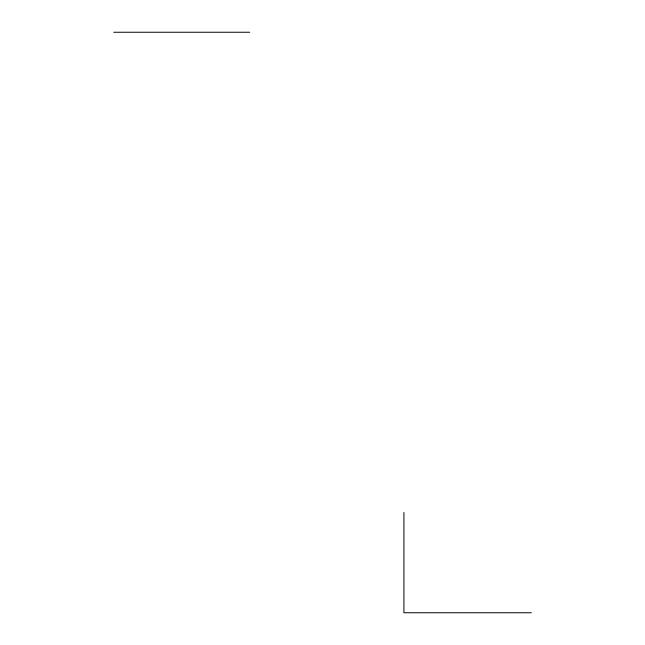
<?xml version="1.0" encoding="UTF-8"?>
<svg xmlns="http://www.w3.org/2000/svg" width="645" height="645" viewBox="0 0 645 645"><rect width="100%" height="100%" fill="white"/><g stroke="black" fill="none" stroke-linecap="round" stroke-linejoin="round"><path stroke-width="0.97" d="M113.673 32.25L249.712 32.25M531.327 612.75L403.923 612.75L403.923 512.469"/></g></svg>
